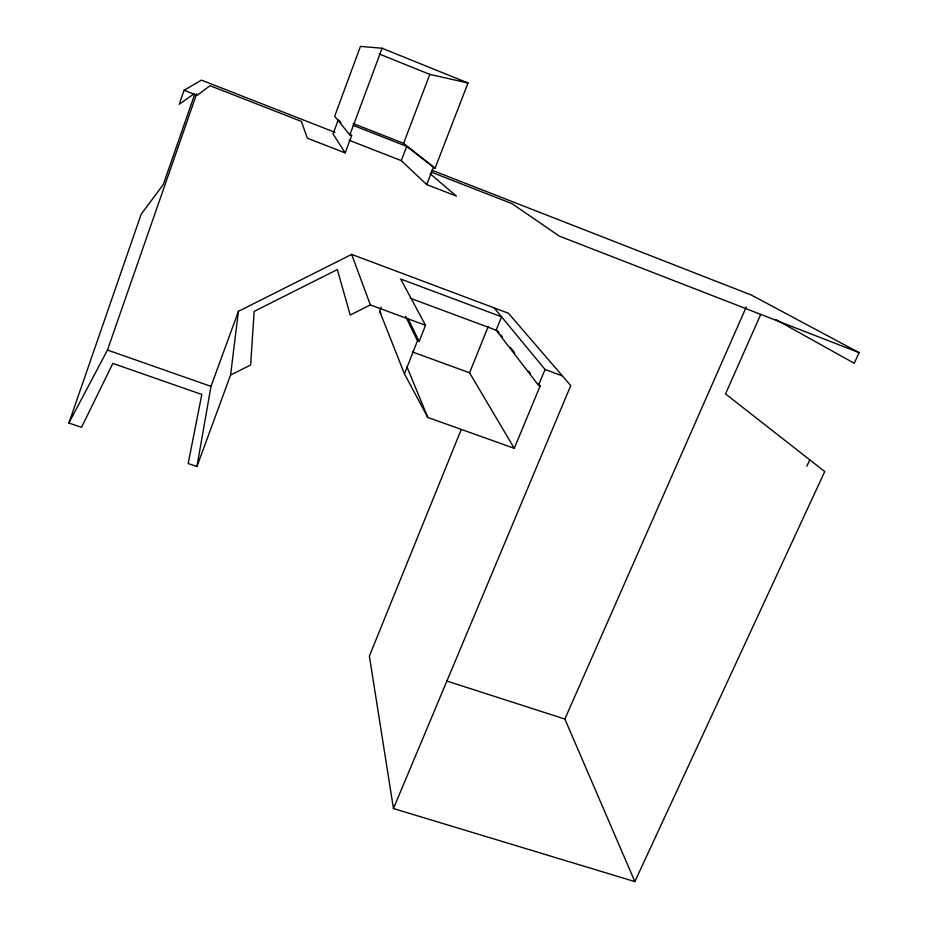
<?xml version="1.0" encoding="UTF-8"?>
<svg xmlns="http://www.w3.org/2000/svg" width="928" height="928" viewBox="0 0 928 928"><rect width="100%" height="100%" fill="white"/><g stroke="black" fill="none" stroke-linecap="round" stroke-linejoin="round"><path stroke-width="1.39" d="M194.636 94.436L163.293 184.521L141.195 214.159L68.881 423.029L81.525 427.321L112.856 363.405L201.805 394.481L188.175 463.559L196.933 466.54L230.585 375.051L238.426 311.332L351.666 254.4L508.405 313.235L570.755 385.572L393.449 808.543L634.856 881.6L824.737 471.563L725.522 393.913L760.705 314.464M196.933 466.54L210.992 386.384L238.426 311.332M334.904 132.298L201.434 80.133L184.069 90.294L179.232 104.272L193.975 93.867M68.881 423.029L107.462 350.042L196.69 93.763M338.372 119.55L333.036 133.98L345.193 152.911L351.619 135.65L349.856 133.504M351.619 135.65L349.833 134.943L382.104 48.244L468.002 82.998L435.046 168.293L406.708 146.392L353.116 125.338M435.046 168.293L403.587 143.33L429.815 74.402L468.002 82.998M430.093 173.687L456.414 196.133L426.729 184.591L401.279 160.625L406.708 146.392M426.729 184.591L433.295 167.597M538.414 383.624L540.166 385.886L514.274 448.328L427.796 417.449L404.446 373.891L379.575 311.019L381.072 307.145M404.446 373.891L417.449 340.854L405.606 316.286M417.449 340.854L419.154 341.481L425.523 325.31L400.71 279.038L501.538 316.796L496.12 330.182L538.507 385.271L540.166 385.886M514.274 448.328L469.568 372.801L488.174 326.656M461.158 429.745L369.379 656.084L393.449 808.543M538.507 385.271L545.061 369.472L494.183 307.899M634.856 881.6L564.862 719.049L746.24 307.04M806.873 466.204L809.784 459.87M431.972 170.23L751.494 295.116L859.119 352.628L854.224 363.266L775.796 319.568M230.585 375.051L250.641 364.994L254.144 311.367L337.328 269.561L350.216 315.033L370.353 304.929L425.523 325.31M382.104 48.244L360.447 46.4L334.672 116.244L349.833 134.943M446.472 680.92L564.862 719.049M107.462 350.042L210.992 386.384M412.38 351.921L469.568 372.801M545.061 369.472L562.403 375.886M410.188 298.19L496.12 330.182M184.069 90.294L197.142 95.375L209.96 85.689L301.368 121.394L307.365 138.202L345.193 152.911M859.119 352.628L559.294 236.106L512.012 203.661L431.102 172.051M349.09 140.256L401.279 160.625M353.22 123.54L403.587 143.33M379.123 53.94L429.815 74.402M339.254 120.628L341.017 122.774M497.304 330.438L499.055 332.7M500.807 334.962L502.547 337.224M510.423 347.408L514.796 353.069M528.798 371.177L530.538 373.439M379.575 311.019L380.898 313.49M407.914 318.362L419.154 341.481M406.986 366.896L427.796 417.449M351.666 254.4L370.353 304.929"/></g></svg>
